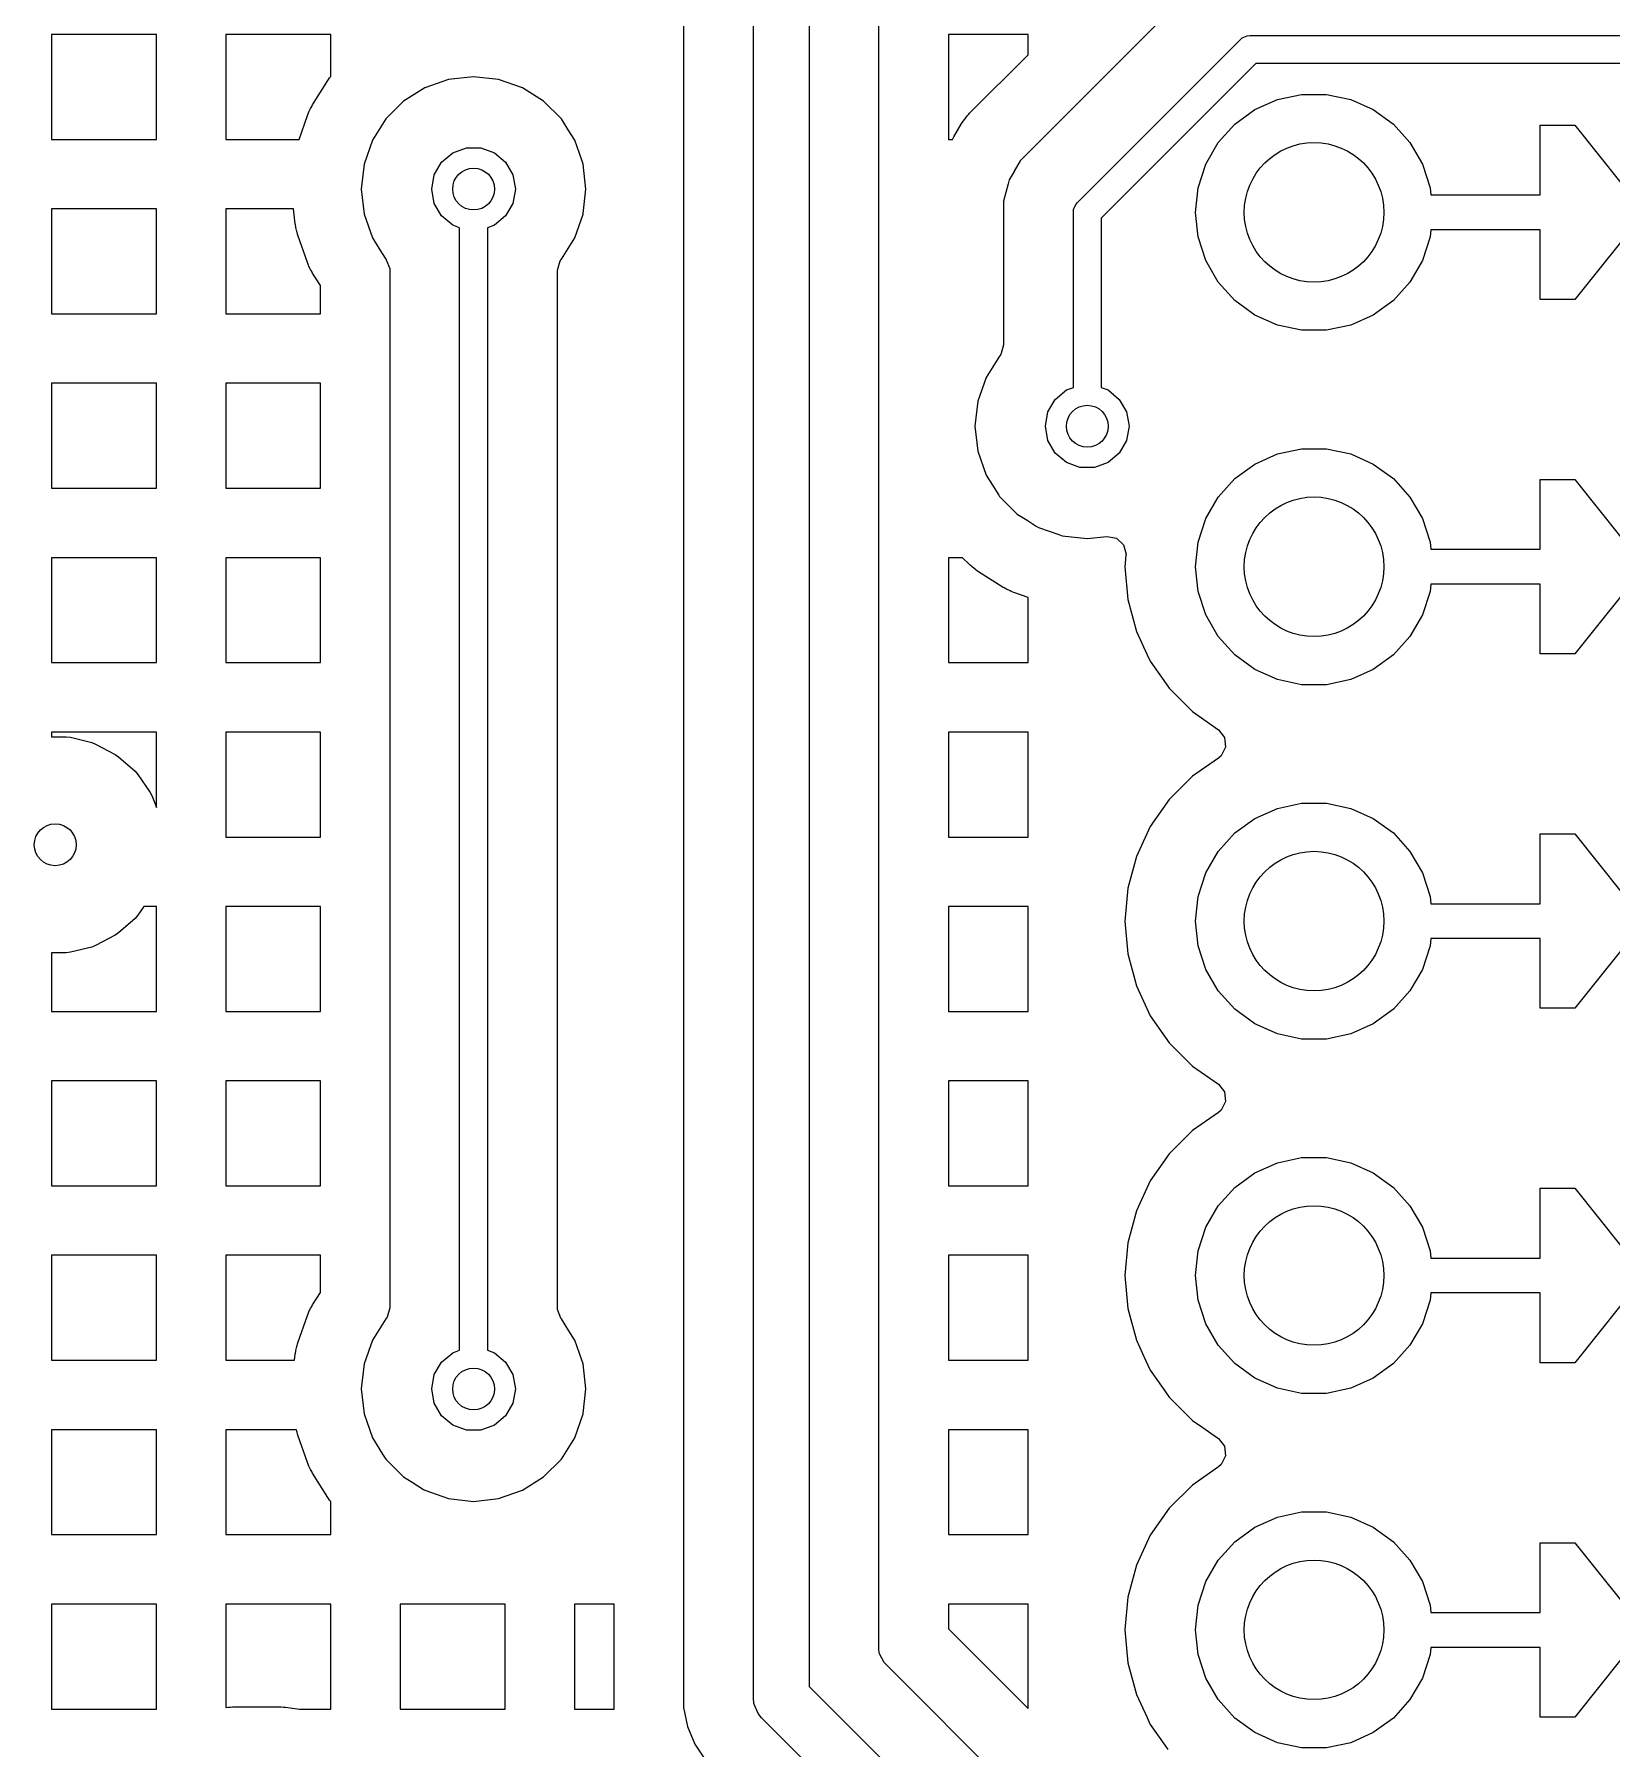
# Model space of a CAD drawing. Extents: x 2.49 to 8.57, y -5.87 to -1.87.
# Drawn here: x 7.3143 to 7.7596, y -3.2498 to -2.766 of the extents above; entities that cross this region are included whole.
import ezdxf

# ---------------------------------------------------------------- set-up
doc = ezdxf.new("R2010")
doc.units = 0
doc.header["$MEASUREMENT"] = 0
doc.layers.add('BLACK', color=7, linetype='CONTINUOUS')

msp = doc.modelspace()

# ---------------------------------------------------------------- linework, layer by layer
at = {"layer": 'BLACK', "linetype": 'CONTINUOUS'}
for p, q in [((7.51732, -3.23546), (7.51732, -2.49545)), ((7.53307, -2.49545), (7.53307, -3.2322)), ((7.49762, -2.52627), (7.49762, -3.23274)), ((7.55278, -2.79567), (7.55278, -2.74646)), ((7.63581, -2.75857), (7.59266, -2.80172)), ((7.34882, -2.76606), (7.31922, -2.76606)), ((7.31922, -2.76606), (7.31922, -2.79567)), ((7.34882, -2.79567), (7.34882, -2.76606)), ((7.39804, -2.76606), (7.36843, -2.76606)), ((7.36843, -2.76606), (7.36843, -2.79567)), ((7.39804, -2.77792), (7.39804, -2.76606)), ((7.59489, -2.76606), (7.57238, -2.76606)), ((7.57238, -2.76606), (7.57238, -2.79567)), ((7.59489, -2.77177), (7.59489, -2.76606)), ((7.65472, -2.76753), (7.65531, -2.76704)), ((7.65531, -2.76704), (7.65673, -2.76645)), ((7.65673, -2.76645), (7.6575, -2.76638)), ((7.6575, -2.76638), (7.81806, -2.76638)), ((7.57834, -2.78831), (7.59489, -2.77177)), ((7.60879, -2.81346), (7.65472, -2.76753)), ((7.65913, -2.77425), (7.61551, -2.81787)), ((7.81643, -2.77425), (7.65913, -2.77425)), ((7.39288, -2.78596), (7.39724, -2.77901)), ((7.39724, -2.77901), (7.3974, -2.77879)), ((7.3974, -2.77879), (7.39771, -2.77833)), ((7.39771, -2.77833), (7.39788, -2.77812)), ((7.39788, -2.77812), (7.39804, -2.77792)), ((7.42459, -2.78111), (7.41857, -2.78489)), ((7.43129, -2.77876), (7.42459, -2.78111)), ((7.43835, -2.77797), (7.43129, -2.77876)), ((7.43129, -2.77876), (7.43129, -2.77876)), ((7.4454, -2.77876), (7.43835, -2.77797)), ((7.43835, -2.77797), (7.43835, -2.77797)), ((7.45211, -2.78111), (7.4454, -2.77876)), ((7.4454, -2.77876), (7.4454, -2.77876)), ((7.45703, -2.7842), (7.45211, -2.78111)), ((7.39247, -2.78668), (7.39274, -2.78619)), ((7.39274, -2.78619), (7.39288, -2.78596)), ((7.41857, -2.78489), (7.41355, -2.78991)), ((7.45812, -2.78489), (7.45703, -2.7842)), ((7.46314, -2.78991), (7.45812, -2.78489)), ((7.65886, -2.78727), (7.66525, -2.78443)), ((7.66525, -2.78443), (7.67209, -2.78297)), ((7.67209, -2.78297), (7.67909, -2.78297)), ((7.67909, -2.78297), (7.68593, -2.78443)), ((7.68593, -2.78443), (7.69232, -2.78727)), ((7.38909, -2.79567), (7.39145, -2.78893)), ((7.39145, -2.78893), (7.39155, -2.78867)), ((7.39155, -2.78867), (7.39176, -2.78816)), ((7.39176, -2.78816), (7.39187, -2.78791)), ((7.39187, -2.78791), (7.39235, -2.78692)), ((7.39235, -2.78692), (7.39247, -2.78668)), ((7.41355, -2.78991), (7.40977, -2.79592)), ((7.46506, -2.79297), (7.46314, -2.78991)), ((7.576, -2.79136), (7.57617, -2.79109)), ((7.57617, -2.79109), (7.57653, -2.79056)), ((7.57653, -2.79056), (7.57671, -2.7903)), ((7.57671, -2.7903), (7.57749, -2.78928)), ((7.57749, -2.78928), (7.5777, -2.78903)), ((7.5777, -2.78903), (7.57812, -2.78855)), ((7.57812, -2.78855), (7.57834, -2.78831)), ((7.6532, -2.79138), (7.65886, -2.78727)), ((7.69232, -2.78727), (7.69798, -2.79138)), ((7.31922, -2.79567), (7.34882, -2.79567)), ((7.36843, -2.79567), (7.38909, -2.79567)), ((7.40977, -2.79592), (7.40743, -2.80263)), ((7.46691, -2.7959), (7.46506, -2.79297)), ((7.46692, -2.79592), (7.46691, -2.7959)), ((7.46887, -2.8015), (7.46692, -2.79592)), ((7.55278, -2.94331), (7.55278, -2.79567)), ((7.57238, -2.79567), (7.57351, -2.79567)), ((7.57351, -2.79567), (7.57395, -2.79492)), ((7.57395, -2.79492), (7.576, -2.79136)), ((7.64852, -2.79658), (7.6532, -2.79138)), ((7.69798, -2.79138), (7.70266, -2.79658)), ((7.73937, -2.81133), (7.73937, -2.79165)), ((7.73937, -2.79165), (7.74921, -2.79165)), ((7.74921, -2.79165), (7.7689, -2.81625)), ((7.4293, -2.80209), (7.43244, -2.79946)), ((7.43244, -2.79946), (7.4363, -2.79805)), ((7.4363, -2.79805), (7.4404, -2.79805)), ((7.4404, -2.79805), (7.44425, -2.79946)), ((7.44425, -2.79946), (7.44739, -2.80209)), ((7.64502, -2.80264), (7.64852, -2.79658)), ((7.70266, -2.79658), (7.70616, -2.80264)), ((7.40743, -2.80263), (7.40663, -2.80968)), ((7.40743, -2.80263), (7.40743, -2.80263)), ((7.42654, -2.80968), (7.42725, -2.80564)), ((7.42725, -2.80564), (7.4293, -2.80209)), ((7.44739, -2.80209), (7.44945, -2.80564)), ((7.44945, -2.80564), (7.45016, -2.80968)), ((7.46927, -2.80263), (7.46887, -2.8015)), ((7.47006, -2.80968), (7.46927, -2.80263)), ((7.46927, -2.80263), (7.46927, -2.80263)), ((7.59093, -2.80472), (7.58954, -2.80711)), ((7.59098, -2.80463), (7.59093, -2.80472)), ((7.59093, -2.80472), (7.59093, -2.80472)), ((7.59266, -2.80172), (7.59098, -2.80463)), ((7.59266, -2.80172), (7.59266, -2.80172)), ((7.64286, -2.8093), (7.64502, -2.80264)), ((7.70616, -2.80264), (7.70832, -2.8093)), ((7.40663, -2.80968), (7.40743, -2.81674)), ((7.40663, -2.80968), (7.40663, -2.80968)), ((7.42725, -2.81372), (7.42654, -2.80968)), ((7.45016, -2.80968), (7.44945, -2.81372)), ((7.46929, -2.81657), (7.47006, -2.80968)), ((7.47006, -2.80968), (7.47006, -2.80968)), ((7.58926, -2.80818), (7.58793, -2.81313)), ((7.58954, -2.80711), (7.58926, -2.80818)), ((7.58954, -2.80711), (7.58954, -2.80711)), ((7.64213, -2.81625), (7.64286, -2.8093)), ((7.70832, -2.8093), (7.70854, -2.81133)), ((7.34882, -2.81528), (7.31922, -2.81528)), ((7.31922, -2.81528), (7.31922, -2.84488)), ((7.34882, -2.84488), (7.34882, -2.81528)), ((7.38753, -2.81528), (7.36843, -2.81528)), ((7.36843, -2.81528), (7.36843, -2.84488)), ((7.38801, -2.81948), (7.38753, -2.81528)), ((7.4293, -2.81728), (7.42725, -2.81372)), ((7.44945, -2.81372), (7.44739, -2.81728)), ((7.58793, -2.81313), (7.58793, -2.81313)), ((7.58793, -2.81313), (7.58793, -2.81975)), ((7.60764, -2.81624), (7.60771, -2.81547)), ((7.60771, -2.81547), (7.6083, -2.81405)), ((7.6083, -2.81405), (7.60879, -2.81346)), ((7.70854, -2.81133), (7.73937, -2.81133)), ((7.38804, -2.81975), (7.38801, -2.81948)), ((7.38814, -2.8203), (7.38804, -2.81975)), ((7.38819, -2.82057), (7.38814, -2.8203)), ((7.40743, -2.81674), (7.40743, -2.81674)), ((7.40743, -2.81674), (7.40977, -2.82345)), ((7.43244, -2.81991), (7.4293, -2.81728)), ((7.43441, -2.82063), (7.43244, -2.81991)), ((7.44425, -2.81991), (7.44228, -2.82063)), ((7.44739, -2.81728), (7.44425, -2.81991)), ((7.46692, -2.82345), (7.46927, -2.81674)), ((7.46927, -2.81674), (7.46929, -2.81657)), ((7.58793, -2.81975), (7.58793, -2.81975)), ((7.58793, -2.81975), (7.58793, -2.85368)), ((7.60764, -2.86567), (7.60764, -2.81624)), ((7.61551, -2.81787), (7.61551, -2.86567)), ((7.64286, -2.82321), (7.64213, -2.81625)), ((7.7689, -2.81625), (7.74921, -2.84086)), ((7.38843, -2.82164), (7.38819, -2.82057)), ((7.3885, -2.82191), (7.38843, -2.82164)), ((7.38866, -2.82244), (7.3885, -2.82191)), ((7.38874, -2.8227), (7.38866, -2.82244)), ((7.39145, -2.83044), (7.38874, -2.8227)), ((7.40977, -2.82345), (7.41189, -2.82682)), ((7.43441, -3.13732), (7.43441, -2.82063)), ((7.44228, -2.82063), (7.44228, -3.13732)), ((7.46314, -2.82946), (7.46692, -2.82345)), ((7.64502, -2.82987), (7.64286, -2.82321)), ((7.70832, -2.82321), (7.70616, -2.82987)), ((7.70854, -2.82117), (7.70832, -2.82321)), ((7.73937, -2.82117), (7.70854, -2.82117)), ((7.73937, -2.84086), (7.73937, -2.82117)), ((7.41189, -2.82682), (7.4134, -2.82921)), ((7.4134, -2.82921), (7.41355, -2.82946)), ((7.41355, -2.82946), (7.41364, -2.82957)), ((7.41364, -2.82957), (7.41368, -2.82966)), ((7.41368, -2.82966), (7.4137, -2.82969)), ((7.4137, -2.82969), (7.41369, -2.82969)), ((7.41369, -2.82969), (7.41468, -2.83212)), ((7.46199, -2.83261), (7.46276, -2.82997)), ((7.46276, -2.82997), (7.46305, -2.82957)), ((7.46305, -2.82957), (7.46314, -2.82946)), ((7.46314, -2.82946), (7.46314, -2.82946)), ((7.64852, -2.83592), (7.64502, -2.82987)), ((7.70616, -2.82987), (7.70266, -2.83592)), ((7.39155, -2.8307), (7.39145, -2.83044)), ((7.39176, -2.83121), (7.39155, -2.8307)), ((7.39187, -2.83146), (7.39176, -2.83121)), ((7.39235, -2.83245), (7.39187, -2.83146)), ((7.39247, -2.83269), (7.39235, -2.83245)), ((7.39274, -2.83317), (7.39247, -2.83269)), ((7.39288, -2.83341), (7.39274, -2.83317)), ((7.3951, -2.83694), (7.39288, -2.83341)), ((7.41468, -2.83212), (7.41471, -2.83261)), ((7.41471, -2.83261), (7.41471, -3.12534)), ((7.46199, -3.12534), (7.46199, -2.83261)), ((7.3951, -2.84488), (7.3951, -2.83694)), ((7.6532, -2.84112), (7.64852, -2.83592)), ((7.70266, -2.83592), (7.69798, -2.84112)), ((7.65886, -2.84524), (7.6532, -2.84112)), ((7.69798, -2.84112), (7.69232, -2.84524)), ((7.74921, -2.84086), (7.73937, -2.84086)), ((7.31922, -2.84488), (7.34882, -2.84488)), ((7.36843, -2.84488), (7.3951, -2.84488)), ((7.66525, -2.84808), (7.65886, -2.84524)), ((7.67209, -2.84954), (7.66525, -2.84808)), ((7.68593, -2.84808), (7.67909, -2.84954)), ((7.69232, -2.84524), (7.68593, -2.84808)), ((7.58793, -2.85368), (7.58716, -2.85632)), ((7.67909, -2.84954), (7.67209, -2.84954)), ((7.58678, -2.85684), (7.583, -2.86285)), ((7.58687, -2.85673), (7.58678, -2.85684)), ((7.58716, -2.85632), (7.58687, -2.85673)), ((7.583, -2.86285), (7.58066, -2.86956)), ((7.34882, -2.86449), (7.31922, -2.86449)), ((7.31922, -2.86449), (7.31922, -2.89409)), ((7.34882, -2.89409), (7.34882, -2.86449)), ((7.3951, -2.86449), (7.36843, -2.86449)), ((7.36843, -2.86449), (7.36843, -2.89409)), ((7.3951, -2.89409), (7.3951, -2.86449)), ((7.60253, -2.86902), (7.60567, -2.86638)), ((7.60567, -2.86638), (7.60764, -2.86567)), ((7.61551, -2.86567), (7.61748, -2.86638)), ((7.61748, -2.86638), (7.62062, -2.86902)), ((7.58066, -2.86956), (7.57986, -2.87661)), ((7.58066, -2.86956), (7.58066, -2.86956)), ((7.59976, -2.87661), (7.60048, -2.87257)), ((7.60048, -2.87257), (7.60253, -2.86902)), ((7.62062, -2.86902), (7.62267, -2.87257)), ((7.62267, -2.87257), (7.62339, -2.87661)), ((7.57986, -2.87661), (7.57986, -2.87661)), ((7.57986, -2.87661), (7.58066, -2.88367)), ((7.60048, -2.88065), (7.59976, -2.87661)), ((7.62339, -2.87661), (7.62267, -2.88065)), ((7.60253, -2.88421), (7.60048, -2.88065)), ((7.62267, -2.88065), (7.62062, -2.88421)), ((7.66525, -2.88443), (7.67209, -2.88297)), ((7.67209, -2.88297), (7.67909, -2.88297)), ((7.67909, -2.88297), (7.68593, -2.88443)), ((7.58066, -2.88367), (7.58066, -2.88367)), ((7.58066, -2.88367), (7.583, -2.89037)), ((7.60567, -2.88684), (7.60253, -2.88421)), ((7.60952, -2.88825), (7.60567, -2.88684)), ((7.61748, -2.88684), (7.61363, -2.88825)), ((7.62062, -2.88421), (7.61748, -2.88684)), ((7.6532, -2.89138), (7.65886, -2.88727)), ((7.65886, -2.88727), (7.66525, -2.88443)), ((7.68593, -2.88443), (7.69232, -2.88727)), ((7.69232, -2.88727), (7.69798, -2.89138)), ((7.583, -2.89037), (7.58659, -2.89609)), ((7.61363, -2.88825), (7.60952, -2.88825)), ((7.64852, -2.89658), (7.6532, -2.89138)), ((7.69798, -2.89138), (7.70266, -2.89658)), ((7.73937, -2.91133), (7.73937, -2.89165)), ((7.73937, -2.89165), (7.74921, -2.89165)), ((7.74921, -2.89165), (7.7689, -2.91625)), ((7.31922, -2.89409), (7.34882, -2.89409)), ((7.36843, -2.89409), (7.3951, -2.89409)), ((7.58659, -2.89609), (7.58678, -2.89639)), ((7.58678, -2.89639), (7.5918, -2.90141)), ((7.64502, -2.90264), (7.64852, -2.89658)), ((7.70266, -2.89658), (7.70616, -2.90264)), ((7.5918, -2.90141), (7.59458, -2.90315)), ((7.59458, -2.90315), (7.59714, -2.90477)), ((7.59714, -2.90477), (7.59781, -2.90519)), ((7.59781, -2.90519), (7.60351, -2.90718)), ((7.60351, -2.90718), (7.60452, -2.90753)), ((7.64286, -2.9093), (7.64502, -2.90264)), ((7.70616, -2.90264), (7.70832, -2.9093)), ((7.60452, -2.90753), (7.60452, -2.90753)), ((7.60452, -2.90753), (7.61158, -2.90833)), ((7.61158, -2.90833), (7.61709, -2.90771)), ((7.61158, -2.90833), (7.61158, -2.90833)), ((7.61158, -2.90833), (7.61158, -2.90833)), ((7.61709, -2.90771), (7.6198, -2.90818)), ((7.6198, -2.90818), (7.62183, -2.91005)), ((7.62183, -2.91005), (7.62252, -2.91271)), ((7.64213, -2.91625), (7.64286, -2.9093)), ((7.70832, -2.9093), (7.70854, -2.91133)), ((7.70854, -2.91133), (7.73937, -2.91133)), ((7.34882, -2.9137), (7.31922, -2.9137)), ((7.31922, -2.9137), (7.31922, -2.94331)), ((7.34882, -2.94331), (7.34882, -2.9137)), ((7.3951, -2.9137), (7.36843, -2.9137)), ((7.36843, -2.9137), (7.36843, -2.94331)), ((7.3951, -2.94331), (7.3951, -2.9137)), ((7.57637, -2.9137), (7.57238, -2.9137)), ((7.57238, -2.9137), (7.57238, -2.94331)), ((7.57833, -2.91566), (7.57637, -2.9137)), ((7.57853, -2.91585), (7.57833, -2.91566)), ((7.57894, -2.91622), (7.57853, -2.91585)), ((7.57915, -2.9164), (7.57894, -2.91622)), ((7.58001, -2.91708), (7.57915, -2.9164)), ((7.58023, -2.91725), (7.58001, -2.91708)), ((7.6225, -2.91298), (7.62222, -2.91625)), ((7.62222, -2.91625), (7.62222, -2.91625)), ((7.62222, -2.91625), (7.62303, -2.92552)), ((7.62252, -2.91271), (7.6225, -2.91298)), ((7.64286, -2.92321), (7.64213, -2.91625)), ((7.7689, -2.91625), (7.74921, -2.94086)), ((7.58068, -2.91757), (7.58023, -2.91725)), ((7.5809, -2.91772), (7.58068, -2.91757)), ((7.58785, -2.92208), (7.5809, -2.91772)), ((7.70854, -2.92118), (7.70832, -2.92321)), ((7.73937, -2.92118), (7.70854, -2.92118)), ((7.73937, -2.94086), (7.73937, -2.92118)), ((7.58809, -2.92222), (7.58785, -2.92208)), ((7.58857, -2.92249), (7.58809, -2.92222)), ((7.58881, -2.92261), (7.58857, -2.92249)), ((7.5898, -2.92309), (7.58881, -2.92261)), ((7.59005, -2.9232), (7.5898, -2.92309)), ((7.59056, -2.92341), (7.59005, -2.9232)), ((7.59082, -2.92351), (7.59056, -2.92341)), ((7.59489, -2.92494), (7.59082, -2.92351)), ((7.59489, -2.94331), (7.59489, -2.92494)), ((7.62303, -2.92552), (7.62303, -2.92552)), ((7.62303, -2.92552), (7.62544, -2.93451)), ((7.64502, -2.92987), (7.64286, -2.92321)), ((7.70832, -2.92321), (7.70616, -2.92987)), ((7.64852, -2.93592), (7.64502, -2.92987)), ((7.70616, -2.92987), (7.70266, -2.93592)), ((7.62544, -2.93451), (7.62544, -2.93451)), ((7.62544, -2.93451), (7.62544, -2.93451)), ((7.62544, -2.93451), (7.6285, -2.94108)), ((7.6532, -2.94112), (7.64852, -2.93592)), ((7.70266, -2.93592), (7.69798, -2.94112)), ((7.6285, -2.94108), (7.62937, -2.94294)), ((7.65886, -2.94524), (7.6532, -2.94112)), ((7.69798, -2.94112), (7.69232, -2.94524)), ((7.74921, -2.94086), (7.73937, -2.94086)), ((7.31922, -2.94331), (7.34882, -2.94331)), ((7.36843, -2.94331), (7.3951, -2.94331)), ((7.55278, -2.99252), (7.55278, -2.94331)), ((7.57238, -2.94331), (7.59489, -2.94331)), ((7.62937, -2.94294), (7.62937, -2.94294)), ((7.62937, -2.94294), (7.63314, -2.94833)), ((7.66525, -2.94808), (7.65886, -2.94524)), ((7.69232, -2.94524), (7.68593, -2.94808)), ((7.63314, -2.94833), (7.6347, -2.95056)), ((7.6347, -2.95056), (7.64128, -2.95714)), ((7.67209, -2.94954), (7.66525, -2.94808)), ((7.67909, -2.94954), (7.67209, -2.94954)), ((7.68593, -2.94808), (7.67909, -2.94954)), ((7.64128, -2.95714), (7.64128, -2.95714)), ((7.64128, -2.95714), (7.64128, -2.95714)), ((7.64128, -2.95714), (7.64859, -2.96225)), ((7.34882, -2.96291), (7.31922, -2.96291)), ((7.31922, -2.96291), (7.31922, -2.96425)), ((7.31922, -2.96425), (7.32334, -2.96425)), ((7.32334, -2.96425), (7.32451, -2.96439)), ((7.32451, -2.96439), (7.33055, -2.96588)), ((7.34882, -2.98417), (7.34882, -2.96291)), ((7.3951, -2.96291), (7.36843, -2.96291)), ((7.36843, -2.96291), (7.36843, -2.99252)), ((7.3951, -2.99252), (7.3951, -2.96291)), ((7.59489, -2.96291), (7.57238, -2.96291)), ((7.57238, -2.96291), (7.57238, -2.99252)), ((7.59489, -2.99252), (7.59489, -2.96291)), ((7.64859, -2.96225), (7.65031, -2.9644)), ((7.65031, -2.9644), (7.65059, -2.96714)), ((7.33055, -2.96588), (7.33165, -2.9663)), ((7.33165, -2.9663), (7.33715, -2.96919)), ((7.33715, -2.96919), (7.33812, -2.96985)), ((7.33812, -2.96985), (7.34277, -2.97398)), ((7.64859, -2.97025), (7.64128, -2.97537)), ((7.64935, -2.96959), (7.64859, -2.97025)), ((7.65059, -2.96714), (7.64935, -2.96959)), ((7.34277, -2.97398), (7.34355, -2.97486)), ((7.34355, -2.97486), (7.34708, -2.97997)), ((7.34708, -2.97997), (7.34763, -2.98101)), ((7.64128, -2.97537), (7.6347, -2.98195)), ((7.34763, -2.98101), (7.34882, -2.98417)), ((7.6347, -2.98195), (7.62937, -2.98957)), ((7.65886, -2.98727), (7.66525, -2.98443)), ((7.66525, -2.98443), (7.67209, -2.98297)), ((7.67209, -2.98297), (7.67909, -2.98297)), ((7.67909, -2.98297), (7.68593, -2.98443)), ((7.68593, -2.98443), (7.69232, -2.98727)), ((7.62937, -2.98957), (7.62544, -2.998)), ((7.62937, -2.98957), (7.62937, -2.98957)), ((7.6532, -2.99138), (7.65886, -2.98727)), ((7.69232, -2.98727), (7.69798, -2.99138)), ((7.36843, -2.99252), (7.3951, -2.99252)), ((7.55278, -3.04173), (7.55278, -2.99252)), ((7.57238, -2.99252), (7.59489, -2.99252)), ((7.64852, -2.99658), (7.6532, -2.99138)), ((7.69798, -2.99138), (7.70266, -2.99658)), ((7.73937, -3.01133), (7.73937, -2.99165)), ((7.73937, -2.99165), (7.74921, -2.99165)), ((7.74921, -2.99165), (7.7689, -3.01625)), ((7.62544, -2.998), (7.62303, -3.00699)), ((7.62544, -2.998), (7.62544, -2.998)), ((7.64502, -3.00264), (7.64852, -2.99658)), ((7.70266, -2.99658), (7.70616, -3.00264)), ((7.64286, -3.0093), (7.64502, -3.00264)), ((7.70616, -3.00264), (7.70832, -3.0093)), ((7.62303, -3.00699), (7.62222, -3.01625)), ((7.62303, -3.00699), (7.62303, -3.00699)), ((7.34525, -3.01213), (7.34355, -3.01459)), ((7.34882, -3.01213), (7.34525, -3.01213)), ((7.34882, -3.04173), (7.34882, -3.01213)), ((7.3951, -3.01213), (7.36843, -3.01213)), ((7.36843, -3.01213), (7.36843, -3.04173)), ((7.3951, -3.04173), (7.3951, -3.01213)), ((7.59489, -3.01213), (7.57238, -3.01213)), ((7.57238, -3.01213), (7.57238, -3.04173)), ((7.59489, -3.04173), (7.59489, -3.01213)), ((7.64213, -3.01625), (7.64286, -3.0093)), ((7.70832, -3.0093), (7.70854, -3.01133)), ((7.70854, -3.01133), (7.73937, -3.01133)), ((7.34277, -3.01547), (7.33812, -3.01959)), ((7.34355, -3.01459), (7.34277, -3.01547)), ((7.62222, -3.01625), (7.62222, -3.01625)), ((7.62222, -3.01625), (7.62303, -3.02552)), ((7.64286, -3.02321), (7.64213, -3.01625)), ((7.7689, -3.01625), (7.74921, -3.04086)), ((7.33055, -3.02357), (7.32451, -3.02505)), ((7.33165, -3.02315), (7.33055, -3.02357)), ((7.33715, -3.02026), (7.33165, -3.02315)), ((7.33812, -3.01959), (7.33715, -3.02026)), ((7.64502, -3.02987), (7.64286, -3.02321)), ((7.70832, -3.02321), (7.70616, -3.02987)), ((7.70854, -3.02117), (7.70832, -3.02321)), ((7.73937, -3.02117), (7.70854, -3.02117)), ((7.73937, -3.04086), (7.73937, -3.02117)), ((7.32334, -3.0252), (7.31922, -3.0252)), ((7.31922, -3.0252), (7.31922, -3.04173)), ((7.32451, -3.02505), (7.32334, -3.0252)), ((7.62303, -3.02552), (7.62303, -3.02552)), ((7.62303, -3.02552), (7.62544, -3.03451)), ((7.64852, -3.03592), (7.64502, -3.02987)), ((7.70616, -3.02987), (7.70266, -3.03592)), ((7.62544, -3.03451), (7.62544, -3.03451)), ((7.62544, -3.03451), (7.62544, -3.03451)), ((7.62544, -3.03451), (7.62842, -3.0409)), ((7.6532, -3.04112), (7.64852, -3.03592)), ((7.70266, -3.03592), (7.69798, -3.04112)), ((7.31922, -3.04173), (7.34882, -3.04173)), ((7.36843, -3.04173), (7.3951, -3.04173)), ((7.55278, -3.09095), (7.55278, -3.04173)), ((7.57238, -3.04173), (7.59489, -3.04173)), ((7.62842, -3.0409), (7.62937, -3.04294)), ((7.65886, -3.04524), (7.6532, -3.04112)), ((7.69798, -3.04112), (7.69232, -3.04524)), ((7.74921, -3.04086), (7.73937, -3.04086)), ((7.62937, -3.04294), (7.62937, -3.04294)), ((7.62937, -3.04294), (7.6347, -3.05056)), ((7.66525, -3.04808), (7.65886, -3.04524)), ((7.69232, -3.04524), (7.68593, -3.04808)), ((7.6347, -3.05056), (7.6347, -3.05056)), ((7.6347, -3.05056), (7.64128, -3.05714)), ((7.67209, -3.04954), (7.66525, -3.04808)), ((7.67909, -3.04954), (7.67209, -3.04954)), ((7.68593, -3.04808), (7.67909, -3.04954)), ((7.64128, -3.05714), (7.64128, -3.05714)), ((7.64128, -3.05714), (7.64859, -3.06225)), ((7.34882, -3.06134), (7.31922, -3.06134)), ((7.31922, -3.06134), (7.31922, -3.09095)), ((7.34882, -3.09095), (7.34882, -3.06134)), ((7.3951, -3.06134), (7.36843, -3.06134)), ((7.36843, -3.06134), (7.36843, -3.09095)), ((7.3951, -3.09095), (7.3951, -3.06134)), ((7.59489, -3.06134), (7.57238, -3.06134)), ((7.57238, -3.06134), (7.57238, -3.09095)), ((7.59489, -3.09095), (7.59489, -3.06134)), ((7.64859, -3.06225), (7.65031, -3.0644)), ((7.65031, -3.0644), (7.65059, -3.06714)), ((7.64859, -3.07025), (7.64128, -3.07537)), ((7.64935, -3.06959), (7.64859, -3.07025)), ((7.65059, -3.06714), (7.64935, -3.06959)), ((7.64128, -3.07537), (7.6347, -3.08195)), ((7.6347, -3.08195), (7.62937, -3.08957)), ((7.65886, -3.08727), (7.66525, -3.08443)), ((7.66525, -3.08443), (7.67209, -3.08297)), ((7.67209, -3.08297), (7.67909, -3.08297)), ((7.67909, -3.08297), (7.68593, -3.08443)), ((7.68593, -3.08443), (7.69232, -3.08727)), ((7.31922, -3.09095), (7.34882, -3.09095)), ((7.36843, -3.09095), (7.3951, -3.09095)), ((7.55278, -3.14016), (7.55278, -3.09095)), ((7.57238, -3.09095), (7.59489, -3.09095)), ((7.62937, -3.08957), (7.62544, -3.098)), ((7.62937, -3.08957), (7.62937, -3.08957)), ((7.6532, -3.09138), (7.65886, -3.08727)), ((7.69232, -3.08727), (7.69798, -3.09138)), ((7.64852, -3.09658), (7.6532, -3.09138)), ((7.69798, -3.09138), (7.70266, -3.09658)), ((7.73937, -3.11133), (7.73937, -3.09165)), ((7.73937, -3.09165), (7.74921, -3.09165)), ((7.74921, -3.09165), (7.7689, -3.11625)), ((7.62544, -3.098), (7.62303, -3.10699)), ((7.62544, -3.098), (7.62544, -3.098)), ((7.64502, -3.10264), (7.64852, -3.09658)), ((7.70266, -3.09658), (7.70616, -3.10264)), ((7.64286, -3.1093), (7.64502, -3.10264)), ((7.70616, -3.10264), (7.70832, -3.1093)), ((7.34882, -3.11055), (7.31922, -3.11055)), ((7.31922, -3.11055), (7.31922, -3.14016)), ((7.34882, -3.14016), (7.34882, -3.11055)), ((7.3951, -3.11055), (7.36843, -3.11055)), ((7.36843, -3.11055), (7.36843, -3.14016)), ((7.3951, -3.12101), (7.3951, -3.11055)), ((7.59489, -3.11055), (7.57238, -3.11055)), ((7.57238, -3.11055), (7.57238, -3.14016)), ((7.59489, -3.14016), (7.59489, -3.11055)), ((7.62303, -3.10699), (7.62222, -3.11625)), ((7.62303, -3.10699), (7.62303, -3.10699)), ((7.64213, -3.11625), (7.64286, -3.1093)), ((7.70832, -3.1093), (7.70854, -3.11133)), ((7.70854, -3.11133), (7.73937, -3.11133)), ((7.62222, -3.11625), (7.62222, -3.11625)), ((7.62222, -3.11625), (7.62303, -3.12552)), ((7.64286, -3.12321), (7.64213, -3.11625)), ((7.7689, -3.11625), (7.74921, -3.14086)), ((7.39247, -3.12526), (7.39274, -3.12478)), ((7.39274, -3.12478), (7.39288, -3.12454)), ((7.39288, -3.12454), (7.3951, -3.12101)), ((7.64502, -3.12987), (7.64286, -3.12321)), ((7.70832, -3.12321), (7.70616, -3.12987)), ((7.70854, -3.12118), (7.70832, -3.12321)), ((7.73937, -3.12118), (7.70854, -3.12118)), ((7.73937, -3.14086), (7.73937, -3.12118)), ((7.38874, -3.13525), (7.39145, -3.12751)), ((7.39145, -3.12751), (7.39155, -3.12726)), ((7.39155, -3.12726), (7.39176, -3.12675)), ((7.39176, -3.12675), (7.39187, -3.1265)), ((7.39187, -3.1265), (7.39235, -3.1255)), ((7.39235, -3.1255), (7.39247, -3.12526)), ((7.41355, -3.12849), (7.40977, -3.13451)), ((7.41364, -3.12838), (7.41355, -3.12849)), ((7.41393, -3.12798), (7.41364, -3.12838)), ((7.41471, -3.12534), (7.41393, -3.12798)), ((7.46201, -3.12583), (7.46199, -3.12534)), ((7.463, -3.12826), (7.46201, -3.12583)), ((7.46302, -3.1283), (7.463, -3.12826)), ((7.463, -3.12826), (7.463, -3.12826)), ((7.46305, -3.12838), (7.46302, -3.1283)), ((7.46314, -3.12849), (7.46305, -3.12838)), ((7.46526, -3.13186), (7.46314, -3.12849)), ((7.46314, -3.12849), (7.46314, -3.12849)), ((7.46314, -3.12849), (7.46314, -3.12849)), ((7.62303, -3.12552), (7.62303, -3.12552)), ((7.62303, -3.12552), (7.62544, -3.13451)), ((7.64852, -3.13592), (7.64502, -3.12987)), ((7.70616, -3.12987), (7.70266, -3.13592)), ((7.40977, -3.13451), (7.40743, -3.14121)), ((7.46684, -3.13437), (7.46526, -3.13186)), ((7.46692, -3.13451), (7.46684, -3.13437)), ((7.46888, -3.14011), (7.46692, -3.13451)), ((7.62544, -3.13451), (7.62544, -3.13451)), ((7.62544, -3.13451), (7.62544, -3.13451)), ((7.62544, -3.13451), (7.62805, -3.14011)), ((7.38782, -3.14016), (7.38801, -3.13847)), ((7.38801, -3.13847), (7.38804, -3.1382)), ((7.38804, -3.1382), (7.38814, -3.13765)), ((7.38814, -3.13765), (7.38819, -3.13738)), ((7.38819, -3.13738), (7.38843, -3.13631)), ((7.38843, -3.13631), (7.3885, -3.13605)), ((7.3885, -3.13605), (7.38866, -3.13551)), ((7.38866, -3.13551), (7.38874, -3.13525)), ((7.4293, -3.14068), (7.43244, -3.13804)), ((7.43244, -3.13804), (7.43441, -3.13732)), ((7.44228, -3.13732), (7.44425, -3.13804)), ((7.44425, -3.13804), (7.44739, -3.14068)), ((7.6532, -3.14112), (7.64852, -3.13592)), ((7.70266, -3.13592), (7.69798, -3.14112)), ((7.31922, -3.14016), (7.34882, -3.14016)), ((7.36843, -3.14016), (7.38782, -3.14016)), ((7.40743, -3.14121), (7.40663, -3.14827)), ((7.40743, -3.14121), (7.40743, -3.14121)), ((7.42654, -3.14827), (7.42725, -3.14423)), ((7.42725, -3.14423), (7.4293, -3.14068)), ((7.44739, -3.14068), (7.44945, -3.14423)), ((7.44945, -3.14423), (7.45016, -3.14827)), ((7.46927, -3.14121), (7.46888, -3.14011)), ((7.47006, -3.14827), (7.46927, -3.14121)), ((7.46927, -3.14121), (7.46927, -3.14121)), ((7.55278, -3.18937), (7.55278, -3.14016)), ((7.57238, -3.14016), (7.59489, -3.14016)), ((7.62805, -3.14011), (7.62937, -3.14294)), ((7.62937, -3.14294), (7.62937, -3.14294)), ((7.62937, -3.14294), (7.633, -3.14813)), ((7.65886, -3.14524), (7.6532, -3.14112)), ((7.69798, -3.14112), (7.69232, -3.14524)), ((7.74921, -3.14086), (7.73937, -3.14086)), ((7.40663, -3.14827), (7.40663, -3.14827)), ((7.40663, -3.14827), (7.40743, -3.15532)), ((7.42725, -3.15231), (7.42654, -3.14827)), ((7.45016, -3.14827), (7.44945, -3.15231)), ((7.46928, -3.15521), (7.47006, -3.14827)), ((7.47006, -3.14827), (7.47006, -3.14827)), ((7.633, -3.14813), (7.6347, -3.15056)), ((7.66525, -3.14808), (7.65886, -3.14524)), ((7.67209, -3.14954), (7.66525, -3.14808)), ((7.68593, -3.14808), (7.67909, -3.14954)), ((7.69232, -3.14524), (7.68593, -3.14808)), ((7.4293, -3.15586), (7.42725, -3.15231)), ((7.44945, -3.15231), (7.44739, -3.15586)), ((7.6347, -3.15056), (7.6347, -3.15056)), ((7.6347, -3.15056), (7.64128, -3.15714)), ((7.67909, -3.14954), (7.67209, -3.14954)), ((7.40743, -3.15532), (7.40743, -3.15532)), ((7.40743, -3.15532), (7.40977, -3.16203)), ((7.43244, -3.1585), (7.4293, -3.15586)), ((7.4363, -3.1599), (7.43244, -3.1585)), ((7.44425, -3.1585), (7.4404, -3.1599)), ((7.44739, -3.15586), (7.44425, -3.1585)), ((7.46692, -3.16203), (7.46927, -3.15532)), ((7.46927, -3.15532), (7.46928, -3.15521)), ((7.64128, -3.15714), (7.64128, -3.15714)), ((7.64128, -3.15714), (7.64389, -3.15896)), ((7.64389, -3.15896), (7.6483, -3.16205)), ((7.34882, -3.15976), (7.31922, -3.15976)), ((7.31922, -3.15976), (7.31922, -3.18937)), ((7.34882, -3.18937), (7.34882, -3.15976)), ((7.38833, -3.15976), (7.36843, -3.15976)), ((7.36843, -3.15976), (7.36843, -3.18937)), ((7.38843, -3.16022), (7.38833, -3.15976)), ((7.3885, -3.16049), (7.38843, -3.16022)), ((7.38866, -3.16102), (7.3885, -3.16049)), ((7.38874, -3.16128), (7.38866, -3.16102)), ((7.39145, -3.16902), (7.38874, -3.16128)), ((7.40977, -3.16203), (7.41266, -3.16662)), ((7.4404, -3.1599), (7.4363, -3.1599)), ((7.46314, -3.16804), (7.46692, -3.16203)), ((7.59489, -3.15976), (7.57238, -3.15976)), ((7.57238, -3.15976), (7.57238, -3.18937)), ((7.59489, -3.18937), (7.59489, -3.15976)), ((7.6483, -3.16205), (7.64859, -3.16225)), ((7.64859, -3.16225), (7.65031, -3.1644)), ((7.41266, -3.16662), (7.41355, -3.16804)), ((7.41355, -3.16804), (7.41857, -3.17306)), ((7.45812, -3.17306), (7.46314, -3.16804)), ((7.65059, -3.16714), (7.64935, -3.16959)), ((7.65031, -3.1644), (7.65059, -3.16714)), ((7.39155, -3.16928), (7.39145, -3.16902)), ((7.39176, -3.16979), (7.39155, -3.16928)), ((7.39187, -3.17004), (7.39176, -3.16979)), ((7.39235, -3.17103), (7.39187, -3.17004)), ((7.39247, -3.17127), (7.39235, -3.17103)), ((7.39274, -3.17176), (7.39247, -3.17127)), ((7.39288, -3.17199), (7.39274, -3.17176)), ((7.39724, -3.17894), (7.39288, -3.17199)), ((7.41857, -3.17306), (7.42103, -3.17461)), ((7.45211, -3.17684), (7.45812, -3.17306)), ((7.64859, -3.17025), (7.64128, -3.17537)), ((7.64935, -3.16959), (7.64859, -3.17025)), ((7.42103, -3.17461), (7.42421, -3.17661)), ((7.42421, -3.17661), (7.42459, -3.17684)), ((7.42459, -3.17684), (7.42965, -3.17861)), ((7.4454, -3.17919), (7.45211, -3.17684)), ((7.64128, -3.17537), (7.6347, -3.18195)), ((7.3974, -3.17917), (7.39724, -3.17894)), ((7.39771, -3.17962), (7.3974, -3.17917)), ((7.39788, -3.17984), (7.39771, -3.17962)), ((7.39804, -3.18003), (7.39788, -3.17984)), ((7.39804, -3.18937), (7.39804, -3.18003)), ((7.42965, -3.17861), (7.43129, -3.17919)), ((7.43129, -3.17919), (7.43129, -3.17919)), ((7.43129, -3.17919), (7.43835, -3.17998)), ((7.43835, -3.17998), (7.4454, -3.17919)), ((7.43835, -3.17998), (7.43835, -3.17998)), ((7.43835, -3.17998), (7.43835, -3.17998)), ((7.4454, -3.17919), (7.4454, -3.17919)), ((7.4454, -3.17919), (7.4454, -3.17919)), ((7.6347, -3.18195), (7.62937, -3.18957)), ((7.66525, -3.18443), (7.67209, -3.18297)), ((7.67209, -3.18297), (7.67909, -3.18297)), ((7.67909, -3.18297), (7.68593, -3.18443)), ((7.6532, -3.19138), (7.65886, -3.18727)), ((7.65886, -3.18727), (7.66525, -3.18443)), ((7.68593, -3.18443), (7.69232, -3.18727)), ((7.69232, -3.18727), (7.69798, -3.19138)), ((7.31922, -3.18937), (7.34882, -3.18937)), ((7.36843, -3.18937), (7.39804, -3.18937)), ((7.55278, -3.21591), (7.55278, -3.18937)), ((7.57238, -3.18937), (7.59489, -3.18937)), ((7.62937, -3.18957), (7.62544, -3.198)), ((7.62937, -3.18957), (7.62937, -3.18957)), ((7.64852, -3.19658), (7.6532, -3.19138)), ((7.69798, -3.19138), (7.70266, -3.19658)), ((7.73937, -3.21133), (7.73937, -3.19165)), ((7.73937, -3.19165), (7.74921, -3.19165)), ((7.74921, -3.19165), (7.7689, -3.21625)), ((7.64502, -3.20264), (7.64852, -3.19658)), ((7.70266, -3.19658), (7.70616, -3.20264)), ((7.62544, -3.198), (7.62303, -3.20699)), ((7.62544, -3.198), (7.62544, -3.198)), ((7.62303, -3.20699), (7.62222, -3.21625)), ((7.62303, -3.20699), (7.62303, -3.20699)), ((7.64286, -3.2093), (7.64502, -3.20264)), ((7.70616, -3.20264), (7.70832, -3.2093)), ((7.34882, -3.20898), (7.31922, -3.20898)), ((7.31922, -3.20898), (7.31922, -3.23858)), ((7.34882, -3.23816), (7.34882, -3.20898)), ((7.39804, -3.20898), (7.36843, -3.20898)), ((7.36843, -3.20898), (7.36843, -3.23816)), ((7.39804, -3.23858), (7.39804, -3.20898)), ((7.44725, -3.20898), (7.41764, -3.20898)), ((7.41764, -3.20898), (7.41764, -3.23858)), ((7.44725, -3.23858), (7.44725, -3.20898)), ((7.47801, -3.20898), (7.46686, -3.20898)), ((7.46686, -3.20898), (7.46686, -3.23858)), ((7.47801, -3.23858), (7.47801, -3.20898)), ((7.59489, -3.20898), (7.57238, -3.20898)), ((7.57238, -3.20898), (7.57238, -3.21591)), ((7.59489, -3.23842), (7.59489, -3.20898)), ((7.64213, -3.21625), (7.64286, -3.2093)), ((7.70832, -3.2093), (7.70854, -3.21133)), ((7.70854, -3.21133), (7.73937, -3.21133)), ((7.55278, -3.22201), (7.55278, -3.21591)), ((7.57238, -3.21591), (7.59489, -3.23842)), ((7.62222, -3.21625), (7.62222, -3.21625)), ((7.62222, -3.21625), (7.62303, -3.22552)), ((7.64286, -3.22321), (7.64213, -3.21625)), ((7.7689, -3.21625), (7.74921, -3.24086)), ((7.70854, -3.22118), (7.70832, -3.22321)), ((7.73937, -3.22118), (7.70854, -3.22118)), ((7.73937, -3.24086), (7.73937, -3.22118)), ((7.55289, -3.22305), (7.55278, -3.22201)), ((7.55421, -3.22546), (7.55289, -3.22305)), ((7.62092, -3.29218), (7.55421, -3.22546)), ((7.62303, -3.22552), (7.62303, -3.22552)), ((7.62303, -3.22552), (7.62544, -3.23451)), ((7.64502, -3.22987), (7.64286, -3.22321)), ((7.70832, -3.22321), (7.70616, -3.22987)), ((7.64852, -3.23592), (7.64502, -3.22987)), ((7.70616, -3.22987), (7.70266, -3.23592)), ((7.49762, -3.23274), (7.49762, -3.23817)), ((7.51747, -3.23699), (7.51732, -3.23546)), ((7.53307, -3.2322), (7.9804, -3.67953)), ((7.62544, -3.23451), (7.62544, -3.23451)), ((7.62544, -3.23451), (7.62544, -3.23451)), ((7.62544, -3.23451), (7.62846, -3.24099)), ((7.6532, -3.24112), (7.64852, -3.23592)), ((7.70266, -3.23592), (7.69798, -3.24112)), ((7.31922, -3.23858), (7.34882, -3.23858)), ((7.34882, -3.23858), (7.34882, -3.23816)), ((7.36843, -3.23816), (7.36907, -3.23808)), ((7.36907, -3.23808), (7.36922, -3.23807)), ((7.36922, -3.23807), (7.36953, -3.23804)), ((7.36953, -3.23804), (7.36968, -3.23802)), ((7.36968, -3.23802), (7.3703, -3.23799)), ((7.3703, -3.23799), (7.37045, -3.23798)), ((7.37045, -3.23798), (7.37076, -3.23797)), ((7.37076, -3.23797), (7.37091, -3.23797)), ((7.37091, -3.23797), (7.38342, -3.23797)), ((7.38342, -3.23797), (7.38357, -3.23797)), ((7.38357, -3.23797), (7.38388, -3.23798)), ((7.38388, -3.23798), (7.38403, -3.23799)), ((7.38403, -3.23799), (7.38465, -3.23802)), ((7.38465, -3.23802), (7.3848, -3.23804)), ((7.3848, -3.23804), (7.38511, -3.23807)), ((7.38511, -3.23807), (7.38526, -3.23808)), ((7.38526, -3.23808), (7.38923, -3.23858)), ((7.38923, -3.23858), (7.39804, -3.23858)), ((7.41764, -3.23858), (7.44725, -3.23858)), ((7.46686, -3.23858), (7.47801, -3.23858)), ((7.49762, -3.23817), (7.49762, -3.23817)), ((7.49762, -3.23817), (7.49762, -3.23817)), ((7.49762, -3.23817), (7.49868, -3.2435)), ((7.51865, -3.23983), (7.51747, -3.23699)), ((7.51963, -3.24103), (7.51865, -3.23983)), ((7.97157, -3.69297), (7.51963, -3.24103)), ((7.62846, -3.24099), (7.62937, -3.24294)), ((7.65886, -3.24524), (7.6532, -3.24112)), ((7.69798, -3.24112), (7.69232, -3.24524)), ((7.74921, -3.24086), (7.73937, -3.24086)), ((7.49868, -3.2435), (7.49868, -3.2435)), ((7.49868, -3.2435), (7.50076, -3.24852)), ((7.62937, -3.24294), (7.62937, -3.24294)), ((7.62937, -3.24294), (7.63345, -3.24878)), ((7.66525, -3.24808), (7.65886, -3.24524)), ((7.69232, -3.24524), (7.68593, -3.24808)), ((7.50076, -3.24852), (7.50378, -3.25304)), ((7.63345, -3.24878), (7.63433, -3.25003)), ((7.67209, -3.24954), (7.66525, -3.24808)), ((7.67909, -3.24954), (7.67209, -3.24954)), ((7.68593, -3.24808), (7.67909, -3.24954))]:
    msp.add_line(p, q, dxfattribs=at)
at = {"layer": 'BLACK'}
for centre, radius in [((7.67559, -2.81625), 0.01969), ((7.43835, -2.80968), 0.00591), ((7.61158, -2.87661), 0.00591), ((7.67559, -2.91625), 0.01969), ((7.32024, -2.99472), 0.00591), ((7.67559, -3.01625), 0.01969), ((7.67559, -3.11625), 0.01969), ((7.43835, -3.14827), 0.00591), ((7.67559, -3.21625), 0.01969)]:
    msp.add_circle(centre, radius, dxfattribs=at)

doc.saveas('drawing.dxf')
